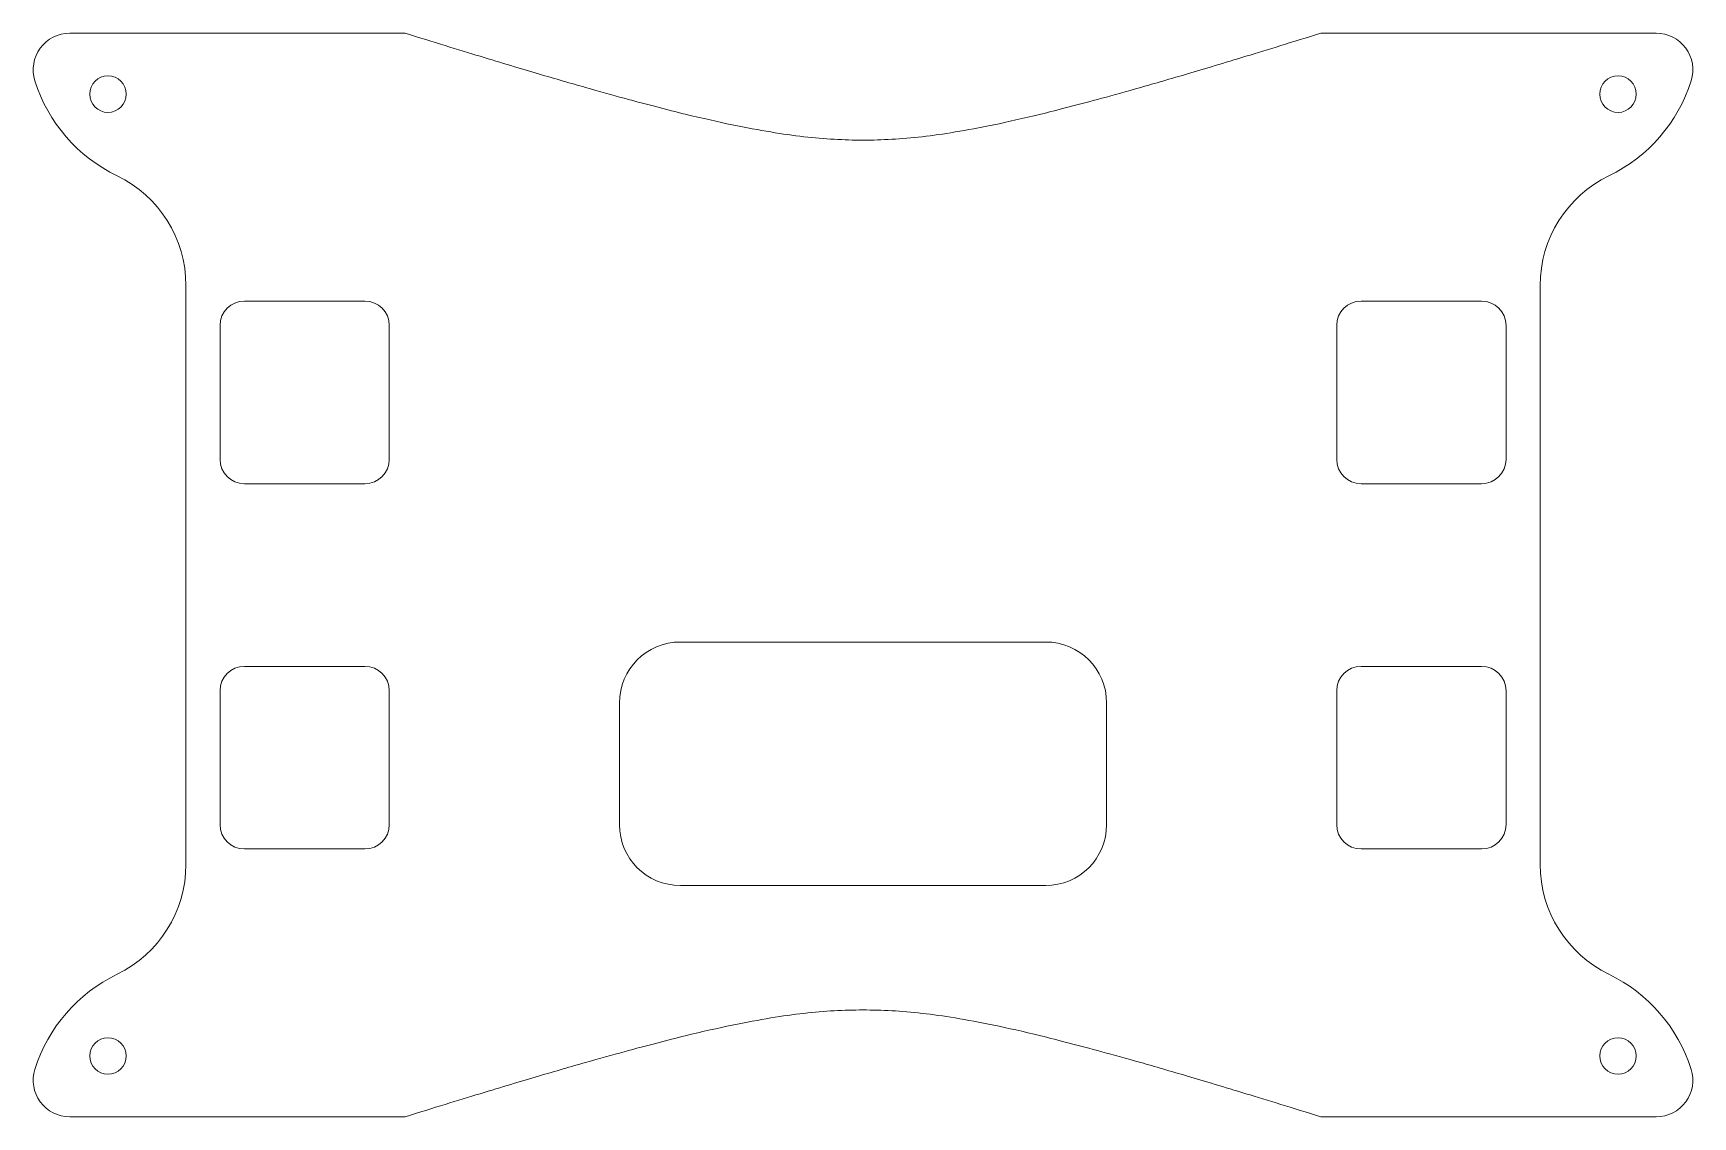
# Model space of a CAD drawing. Header units: millimetres. Extents: x -30 to 106, y -36 to 53.
import ezdxf

# ---------------------------------------------------------------- set-up
doc = ezdxf.new("R2010")
doc.units = ezdxf.units.MM

msp = doc.modelspace()

# ---------------------------------------------------------------- linework, layer by layer
at = {"color": 7, "linetype": 'Continuous', "lineweight": 15}
for p, q in [((0.2, 52.56), (-27.34, 52.56)), ((102.94, 52.56), (75.4, 52.56)), ((-17.8, 31.85), (-17.8, -15.72)), ((93.4, -15.72), (93.4, 31.85)), ((-13, 30.56), (-3.1, 30.56)), ((78.7, 30.56), (88.6, 30.56)), ((-15, 17.56), (-15, 28.56)), ((-1.1, 28.56), (-1.1, 17.56)), ((76.7, 17.56), (76.7, 28.56)), ((90.6, 28.56), (90.6, 17.56)), ((-3.1, 15.56), (-13, 15.56)), ((88.6, 15.56), (78.7, 15.56)), ((52.8, 2.56), (22.8, 2.56)), ((-13, 0.56), (-3.1, 0.56)), ((78.7, 0.56), (88.6, 0.56)), ((-15, -12.44), (-15, -1.44)), ((-1.1, -1.44), (-1.1, -12.44)), ((17.8, -2.44), (17.8, -12.44)), ((57.8, -12.44), (57.8, -2.44)), ((76.7, -12.44), (76.7, -1.44)), ((90.6, -1.44), (90.6, -12.44)), ((-3.1, -14.44), (-13, -14.44)), ((88.6, -14.44), (78.7, -14.44)), ((22.8, -17.44), (52.8, -17.44)), ((-27.34, -36.44), (0.2, -36.44)), ((75.4, -36.44), (102.94, -36.44))]:
    msp.add_line(p, q, dxfattribs=at)
for centre in [(-24.2, 47.56), (99.8, 47.56), (-24.2, -31.44), (99.8, -31.44)]:
    msp.add_circle(centre, 1.5, dxfattribs=at)
for centre, radius, start, end in [((-27.34, 49.56), 3, 90, 197.4576), ((102.94, 49.56), 3, 342.5424, 90), ((-17.8, 52.56), 13, 197.4576, 244.2285), ((93.4, 52.56), 13, 295.7715, 342.5424), ((-27.8, 31.85), 10, 0, 64.2285), ((103.4, 31.85), 10, 115.7715, 180), ((-13, 28.56), 2, 90, 180), ((-3.1, 28.56), 2, 0, 90), ((78.7, 28.56), 2, 90, 180), ((88.6, 28.56), 2, 0, 90), ((-13, 17.56), 2, 180, 270), ((-3.1, 17.56), 2, 270, 0), ((78.7, 17.56), 2, 180, 270), ((88.6, 17.56), 2, 270, 0), ((22.8, -2.44), 5, 90, 180), ((52.8, -2.44), 5, 0, 90), ((-13, -1.44), 2, 90, 180), ((-3.1, -1.44), 2, 0, 90), ((78.7, -1.44), 2, 90, 180), ((88.6, -1.44), 2, 0, 90), ((-13, -12.44), 2, 180, 270), ((-3.1, -12.44), 2, 270, 0), ((22.8, -12.44), 5, 180, 270), ((52.8, -12.44), 5, 270, 0), ((78.7, -12.44), 2, 180, 270), ((88.6, -12.44), 2, 270, 0), ((-27.8, -15.72), 10, 295.7715, 0), ((103.4, -15.72), 10, 180, 244.2285), ((-17.8, -36.44), 13, 115.7715, 162.5424), ((93.4, -36.44), 13, 17.4576, 64.2285), ((-27.34, -33.44), 3, 162.5424, 270), ((102.94, -33.44), 3, 270, 17.4576)]:
    msp.add_arc(centre, radius, start, end, dxfattribs=at)
for points in [[(75.4, 52.56), (74.22, 52.2), (73.13, 51.86), (71.09, 51.23), (70.14, 50.94), (67.45, 50.12), (65.87, 49.65), (63.03, 48.81), (61.76, 48.44), (59.44, 47.78), (58.39, 47.48), (56.44, 46.95), (55.55, 46.72), (53.89, 46.29), (53.12, 46.09), (50.95, 45.56), (49.69, 45.28), (47.39, 44.8), (46.35, 44.61), (44.41, 44.29), (43.51, 44.16), (40.93, 43.87), (39.37, 43.78), (36.23, 43.78), (34.67, 43.87), (32.09, 44.16), (31.19, 44.29), (29.25, 44.61), (28.21, 44.8), (25.91, 45.28), (24.64, 45.56), (22.47, 46.09), (21.7, 46.29), (20.04, 46.72), (19.15, 46.95), (17.21, 47.48), (16.16, 47.78), (13.84, 48.44), (12.57, 48.81), (9.72, 49.65), (8.15, 50.12), (5.46, 50.94), (4.51, 51.23), (2.46, 51.86), (1.37, 52.2), (0.2, 52.56)], [(0.2, -36.44), (1.37, -36.07), (2.46, -35.73), (4.51, -35.1), (5.46, -34.81), (8.15, -33.99), (9.72, -33.52), (12.57, -32.68), (13.84, -32.31), (16.16, -31.65), (17.21, -31.36), (19.15, -30.83), (20.04, -30.59), (21.7, -30.16), (22.47, -29.96), (24.64, -29.43), (25.91, -29.15), (28.21, -28.67), (29.25, -28.48), (31.19, -28.16), (32.09, -28.04), (34.67, -27.74), (36.23, -27.66), (39.37, -27.66), (40.93, -27.74), (43.51, -28.04), (44.41, -28.16), (46.35, -28.48), (47.39, -28.67), (49.69, -29.15), (50.95, -29.43), (53.12, -29.96), (53.89, -30.16), (55.55, -30.59), (56.44, -30.83), (58.39, -31.36), (59.44, -31.65), (61.76, -32.31), (63.03, -32.68), (65.87, -33.52), (67.45, -33.99), (70.14, -34.81), (71.09, -35.1), (73.13, -35.73), (74.22, -36.07), (75.4, -36.44)]]:
    msp.add_open_spline(points, degree=3, knots=[0, 0, 0, 0, 0.015625, 0.015625, 0.03125, 0.03125, 0.0625, 0.0625, 0.09375, 0.09375, 0.125, 0.125, 0.15625, 0.15625, 0.1875, 0.1875, 0.25, 0.25, 0.3125, 0.3125, 0.375, 0.375, 0.5, 0.5, 0.625, 0.625, 0.6875, 0.6875, 0.75, 0.75, 0.8125, 0.8125, 0.84375, 0.84375, 0.875, 0.875, 0.90625, 0.90625, 0.9375, 0.9375, 0.96875, 0.96875, 0.984375, 0.984375, 1, 1, 1, 1], dxfattribs=at)

doc.saveas('drawing.dxf')
